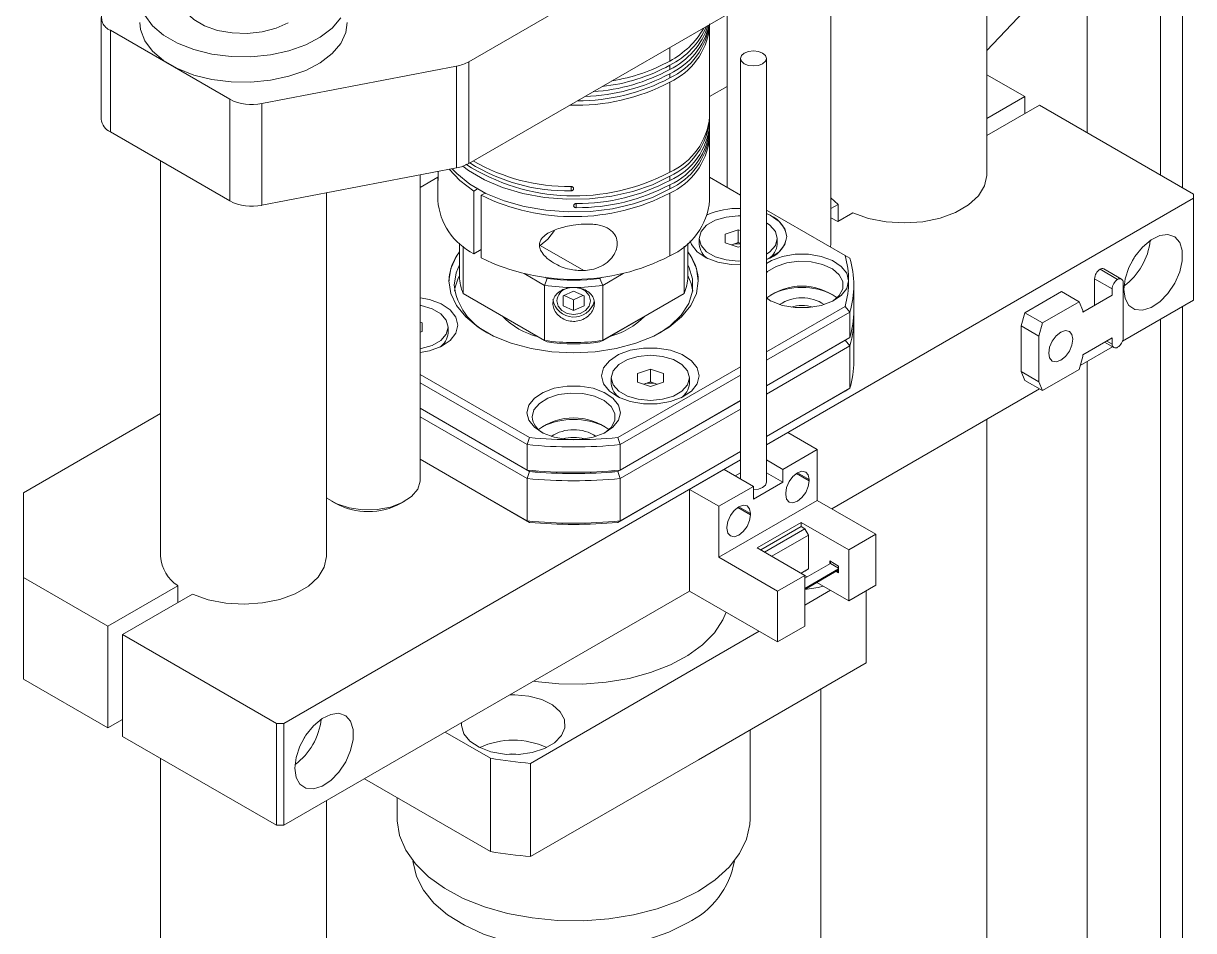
# Model space of a CAD drawing. Header units: millimetres. Extents: x 19 to 1665, y -46 to 1184.
# Drawn here: x 125.8 to 216, y 959.5 to 1029.4 of the extents above; entities that cross this region are included whole.
import ezdxf

# ---------------------------------------------------------------- set-up
doc = ezdxf.new("R2010")
doc.units = ezdxf.units.MM
doc.header["$LTSCALE"] = 4

msp = doc.modelspace()

# ---------------------------------------------------------------- linework, layer by layer
at = {"color": 7, "linetype": 'Continuous', "lineweight": 18}
for p, q in [((215.196, 1016.737), (215.196, 1068.015)), ((213.499, 1017.717), (213.499, 1067.035)), ((198.957, 1048.843), (160.16, 1026.446)), ((200.1, 1017.717), (200.1, 1042.522)), ((198.957, 1041.004), (160.16, 1018.607)), ((207.842, 1020.983), (207.842, 1039.772)), ((188.084, 1012.492), (188.084, 1034.727)), ((200.1, 1027.306), (204.519, 1031.97)), ((131.821, 1029.854), (131.821, 1022.015)), ((180.084, 1030.109), (180.084, 1016.762)), ((141.74, 1023.554), (132.524, 1028.875)), ((132.524, 1028.875), (132.524, 1021.036)), ((178.723, 1029.036), (178.696, 1029.036)), ((178.724, 1029.316), (178.724, 1029.324)), ((178.724, 1022.716), (178.724, 1029.316)), ((175.655, 1026.506), (175.655, 1027.552)), ((159.222, 1026.111), (144.196, 1023.22)), ((159.222, 1018.272), (159.222, 1026.111)), ((160.16, 1026.446), (160.16, 1018.607)), ((175.655, 1025.853), (175.655, 1026.18)), ((181.104, 1026.703), (181.104, 994.292)), ((183.104, 994.041), (183.104, 1026.703)), ((175.655, 1025.2), (175.655, 1025.526)), ((200.1, 1025.452), (203.034, 1023.759)), ((175.655, 1024.873), (175.655, 1017.949)), ((178.724, 1023.767), (180.084, 1024.552)), ((141.74, 1015.715), (141.74, 1023.554)), ((144.196, 1023.22), (144.196, 1015.381)), ((203.034, 1023.759), (200.1, 1022.065)), ((203.034, 1022.452), (203.034, 1023.759)), ((178.724, 1022.227), (178.724, 1022.716)), ((200.1, 1020.759), (204.166, 1023.105)), ((204.166, 1023.105), (216.045, 1016.248)), ((178.724, 1021.574), (178.724, 1021.9)), ((141.74, 1015.715), (132.524, 1021.036)), ((178.696, 1020.478), (178.723, 1020.478)), ((178.724, 1020.758), (178.724, 1021.247)), ((178.724, 1015.76), (178.724, 1020.758)), ((136.389, 1018.805), (136.389, 988.326)), ((159.222, 1018.272), (144.196, 1015.381)), ((156.405, 994.205), (156.405, 1017.73)), ((156.405, 1016.762), (157.784, 1017.558)), ((157.764, 1017.338), (157.764, 1015.76)), ((157.768, 1017.398), (157.793, 1017.646)), ((157.793, 1017.646), (157.805, 1017.722)), ((175.655, 1017.296), (175.655, 1017.622)), ((175.655, 1016.969), (175.655, 1016.642)), ((178.724, 1017.546), (181.104, 1016.173)), ((149.189, 988.326), (149.189, 1016.342)), ((160.834, 1016.642), (160.557, 1016.482)), ((160.557, 1011.648), (160.557, 1016.482)), ((161.421, 1016.328), (161.122, 1016.156)), ((161.122, 1016.156), (161.122, 1011.322)), ((168.044, 1016.831), (168.044, 1016.505)), ((175.655, 1016.316), (175.655, 1011.482)), ((216.045, 1015.921), (216.045, 1016.248)), ((168.444, 1015.525), (168.444, 1015.198)), ((216.045, 1015.921), (183.104, 996.905)), ((188.084, 1015.946), (188.645, 1015.452)), ((188.645, 1015.452), (188.084, 1015.128)), ((188.645, 1015.452), (188.645, 1014.145)), ((216.045, 1008.082), (216.045, 1015.921)), ((183.104, 1015.018), (189.17, 1011.516)), ((188.084, 1014.428), (188.609, 1014.125)), ((188.609, 1014.125), (189.776, 1014.799)), ((179.933, 1013.159), (180.933, 1013.493)), ((180.933, 1013.493), (181.104, 1013.436)), ((180.933, 1013.493), (180.933, 1012.513)), ((159.444, 1012.474), (159.444, 1009.881)), ((177.044, 1009.881), (177.044, 1012.474)), ((177.921, 1012.826), (177.921, 1012.359)), ((179.933, 1012.493), (179.933, 1013.159)), ((180.933, 1012.159), (179.933, 1012.493)), ((180.433, 1012.346), (180.403, 1012.336)), ((180.403, 1012.336), (180.433, 1012.346)), ((180.433, 1012.346), (180.933, 1012.513)), ((180.933, 1012.513), (181.104, 1012.456)), ((183.945, 1012.359), (183.945, 1012.826)), ((159.734, 1012.23), (159.734, 1008.589)), ((161.122, 1011.975), (160.557, 1011.648)), ((165.671, 1012.282), (169.022, 1010.347)), ((176.755, 1012.23), (176.755, 1008.589)), ((181.104, 1012.216), (180.933, 1012.159)), ((189.544, 1011.3), (189.17, 1011.516)), ((166.007, 1009.213), (164.428, 1010.125)), ((166.213, 1009.748), (166.007, 1009.213)), ((166.046, 1009.844), (166.213, 1009.748)), ((170.276, 1009.748), (170.443, 1009.844)), ((170.482, 1009.213), (170.276, 1009.748)), ((172.061, 1010.125), (170.482, 1009.213)), ((209.766, 1008.932), (208.408, 1009.716)), ((208.408, 1009.716), (208.408, 1007.676)), ((210.19, 1009.667), (208.832, 1010.451)), ((210.49, 1009.697), (209.132, 1010.481)), ((166.007, 1009.213), (166.007, 1004.967)), ((168.244, 1008.772), (167.444, 1008.394)), ((168.244, 1008.772), (169.044, 1008.394)), ((170.482, 1009.213), (170.482, 1004.967)), ((189.844, 1007.268), (189.844, 1009.227)), ((203.034, 1007.104), (205.863, 1008.736)), ((207.22, 1007.953), (205.863, 1008.736)), ((209.766, 1008.46), (209.766, 1008.932)), ((210.614, 1009.422), (210.614, 1005.176)), ((159.734, 1008.589), (166.007, 1004.967)), ((159.734, 1008.589), (160.094, 1008.381)), ((160.094, 1008.381), (166.213, 1004.849)), ((167.444, 1007.64), (167.444, 1008.394)), ((167.526, 1008.433), (168.244, 1008.094)), ((168.963, 1008.433), (168.244, 1008.094)), ((168.244, 1008.094), (168.244, 1007.263)), ((169.044, 1007.64), (169.044, 1008.394)), ((170.276, 1004.849), (176.395, 1008.381)), ((170.482, 1004.967), (176.755, 1008.589)), ((176.755, 1008.589), (176.395, 1008.381)), ((204.392, 1006.32), (207.22, 1007.953)), ((207.22, 1007.953), (207.503, 1007.267)), ((209.766, 1008.46), (207.503, 1007.154)), ((216.045, 1008.082), (210.565, 1004.919)), ((168.244, 1007.263), (167.444, 1007.64)), ((168.244, 1007.263), (169.044, 1007.64)), ((189.17, 1007.592), (183.104, 1004.09)), ((189.544, 1007.155), (183.104, 1003.437)), ((189.544, 1007.155), (189.17, 1007.592)), ((189.544, 1005.195), (189.544, 1007.155)), ((203.034, 1007.104), (202.751, 1006.091)), ((204.392, 1006.32), (203.034, 1007.104)), ((207.503, 1007.154), (207.503, 1007.267)), ((215.196, 940.636), (215.196, 1007.592)), ((156.405, 1006.378), (156.556, 1006.328)), ((156.556, 1006.328), (156.556, 1005.661)), ((189.844, 1003.348), (189.844, 1006.615)), ((204.109, 1005.307), (202.751, 1006.091)), ((202.751, 1002.564), (202.751, 1006.091)), ((204.109, 1005.307), (204.392, 1006.32)), ((213.499, 941.615), (213.499, 1006.613)), ((156.556, 1005.661), (156.405, 1005.611)), ((158.568, 1005.528), (158.568, 1005.995)), ((183.104, 1001.477), (189.544, 1005.195)), ((189.544, 1005.195), (189.17, 1004.979)), ((204.109, 1001.78), (204.109, 1005.307)), ((207.503, 1003.852), (209.766, 1005.159)), ((209.766, 1004.686), (209.766, 1005.159)), ((166.007, 1004.967), (166.213, 1004.849)), ((170.482, 1004.967), (170.276, 1004.849)), ((189.17, 1004.979), (183.104, 1001.477)), ((183.104, 1000.824), (189.544, 1004.542)), ((189.544, 1004.542), (189.17, 1004.979)), ((189.544, 1001.276), (189.544, 1004.542)), ((209.788, 1004.47), (207.307, 1003.038)), ((209.181, 1004.821), (209.89, 1004.412)), ((209.357, 1004.922), (209.766, 1004.686)), ((207.503, 1003.739), (207.22, 1002.727)), ((207.503, 1003.739), (207.503, 1003.852)), ((207.842, 947.821), (207.842, 1003.347)), ((181.104, 1002.935), (171.643, 997.474)), ((173.161, 1002.419), (174.161, 1002.752)), ((174.161, 1002.752), (175.161, 1002.419)), ((174.161, 1002.752), (174.161, 1001.772)), ((204.109, 1001.78), (202.751, 1002.564)), ((202.751, 1002.564), (203.034, 1001.878)), ((207.22, 1002.727), (204.392, 1001.094)), ((164.846, 997.474), (156.405, 1002.346)), ((164.654, 996.932), (156.405, 1001.693)), ((171.149, 1002.086), (171.149, 1001.619)), ((181.104, 1002.282), (171.835, 996.932)), ((173.161, 1001.752), (173.161, 1002.419)), ((174.161, 1001.419), (173.161, 1001.752)), ((173.631, 1001.596), (173.661, 1001.606)), ((173.661, 1001.606), (173.632, 1001.595)), ((173.661, 1001.606), (174.161, 1001.772)), ((174.161, 1001.772), (174.661, 1001.606)), ((175.161, 1001.752), (174.161, 1001.419)), ((174.691, 1001.595), (174.661, 1001.606)), ((174.661, 1001.606), (174.691, 1001.596)), ((175.161, 1002.419), (175.161, 1001.752)), ((177.173, 1001.619), (177.173, 1002.086)), ((204.392, 1001.094), (203.034, 1001.878)), ((204.392, 1001.094), (204.109, 1001.78)), ((183.104, 997.558), (189.544, 1001.276)), ((189.17, 1001.06), (183.104, 997.558)), ((204.166, 1001.224), (188.157, 991.983)), ((189.544, 1001.276), (189.17, 1001.06)), ((164.846, 994.861), (156.405, 999.734)), ((156.405, 999.734), (164.654, 994.972)), ((181.104, 1000.322), (171.643, 994.861)), ((171.835, 994.972), (181.104, 1000.323)), ((125.818, 993.225), (136.389, 999.327)), ((156.405, 999.08), (164.654, 994.319)), ((171.835, 994.319), (181.104, 999.669)), ((200.1, 943.314), (200.1, 998.878)), ((164.654, 996.932), (164.846, 997.474)), ((171.835, 996.932), (171.643, 997.474)), ((184.762, 997.862), (183.104, 996.905)), ((187.025, 996.556), (184.762, 997.862)), ((164.654, 994.972), (164.654, 996.932)), ((181.104, 996.403), (171.643, 990.942)), ((171.835, 994.972), (171.835, 996.932)), ((171.835, 991.052), (181.104, 996.403)), ((184.367, 995.021), (187.025, 996.556)), ((187.025, 996.556), (187.025, 992.636)), ((181.104, 995.75), (145.9, 975.427)), ((156.405, 995.814), (164.654, 991.052)), ((164.846, 990.942), (156.405, 995.814)), ((183.104, 995.75), (184.367, 995.021)), ((164.654, 994.972), (164.846, 994.861)), ((164.654, 994.319), (164.846, 994.861)), ((164.654, 991.052), (164.654, 994.319)), ((171.643, 994.861), (171.835, 994.972)), ((171.835, 994.319), (171.643, 994.861)), ((171.835, 991.052), (171.835, 994.319)), ((179.841, 995.021), (177.182, 993.486)), ((179.841, 995.021), (182.104, 993.715)), ((180.69, 994.531), (181.104, 994.77)), ((183.104, 994.77), (184.367, 994.041)), ((184.367, 994.041), (184.367, 995.021)), ((185.417, 994.708), (186.403, 994.139)), ((185.498, 994.759), (186.403, 994.237)), ((177.182, 993.486), (177.182, 985.647)), ((177.182, 993.486), (179.445, 992.18)), ((179.445, 992.18), (182.104, 993.715)), ((182.104, 992.735), (184.367, 994.041)), ((182.104, 993.715), (182.104, 992.735)), ((186.403, 994.139), (186.403, 994.237)), ((125.818, 993.225), (125.818, 986.694)), ((149.576, 992.572), (149.859, 992.409)), ((154.951, 992.409), (155.234, 992.572)), ((179.445, 988.26), (187.025, 992.636)), ((184.593, 993.192), (184.593, 993.094)), ((191.551, 990.024), (187.025, 992.636)), ((179.445, 992.18), (179.445, 988.26)), ((180.891, 992.096), (181.877, 991.526)), ((180.972, 992.147), (181.877, 991.624)), ((181.877, 991.526), (181.877, 991.624)), ((164.654, 991.052), (164.846, 990.942)), ((171.643, 990.942), (171.835, 991.052)), ((185.781, 990.938), (182.387, 988.979)), ((185.781, 990.938), (189.458, 988.816)), ((185.781, 990.612), (185.781, 990.938)), ((180.067, 990.579), (180.067, 990.481)), ((182.67, 988.816), (185.781, 990.612)), ((182.952, 988.652), (186.064, 990.448)), ((186.346, 989.958), (183.518, 988.326)), ((185.781, 990.612), (186.064, 990.448)), ((186.064, 990.448), (186.346, 989.958)), ((186.346, 989.958), (186.346, 987.346)), ((189.458, 988.816), (191.551, 990.024)), ((191.551, 990.024), (191.551, 986.105)), ((186.064, 986.856), (182.387, 988.979)), ((179.445, 988.26), (183.971, 985.648)), ((189.458, 988.816), (189.458, 984.896)), ((185.781, 987.019), (186.346, 987.346)), ((186.064, 987.182), (185.781, 987.019)), ((188.043, 987.77), (186.064, 986.627)), ((186.346, 987.346), (186.064, 987.182)), ((188.666, 987.346), (186.064, 985.844)), ((188.666, 987.28), (186.064, 985.778)), ((188.666, 987.574), (187.987, 987.966)), ((187.987, 987.966), (187.987, 987.738)), ((188.043, 987.934), (188.043, 987.77)), ((188.043, 987.77), (188.666, 987.411)), ((188.468, 987.166), (188.666, 987.052)), ((188.524, 987.199), (188.666, 987.117)), ((188.666, 987.052), (188.666, 987.574)), ((132.323, 982.938), (125.818, 986.694)), ((125.818, 986.694), (125.818, 978.855)), ((183.971, 985.648), (186.064, 986.856)), ((186.064, 986.856), (186.064, 982.937)), ((186.064, 986.856), (186.261, 986.741)), ((186.997, 986.317), (189.458, 984.896)), ((137.733, 986.061), (132.323, 982.938)), ((133.455, 982.285), (138.864, 985.408)), ((137.733, 986.061), (137.733, 984.755)), ((177.182, 985.647), (145.9, 967.588)), ((177.182, 985.647), (183.971, 981.729)), ((183.971, 985.648), (183.971, 981.729)), ((186.064, 984.568), (188.045, 985.712)), ((186.133, 985.783), (186.083, 985.789)), ((189.458, 984.896), (191.551, 986.105)), ((190.801, 985.672), (190.801, 980.117)), ((132.323, 975.099), (132.323, 982.938)), ((183.971, 981.729), (186.064, 982.937)), ((145.334, 975.427), (133.455, 982.285)), ((133.455, 974.446), (133.455, 982.285)), ((164.921, 972.363), (182.558, 982.544)), ((177.861, 972.647), (190.801, 980.117)), ((132.323, 975.099), (125.818, 978.855)), ((187.3, 978.096), (187.3, 943.314)), ((133.455, 975.752), (132.323, 975.099)), ((145.334, 967.588), (145.334, 975.427)), ((145.334, 975.427), (145.9, 975.427)), ((145.9, 975.427), (145.9, 967.588)), ((158.344, 974.772), (161.843, 972.752)), ((181.844, 968.074), (181.844, 974.947)), ((145.334, 967.588), (133.455, 974.446)), ((136.389, 972.753), (136.389, 913.923)), ((161.843, 972.752), (161.843, 965.566)), ((164.921, 965.177), (177.861, 972.647)), ((164.921, 965.177), (164.921, 972.363)), ((152.12, 971.179), (161.843, 965.566)), ((149.189, 913.923), (149.189, 969.487)), ((154.644, 969.722), (154.644, 968.074)), ((145.9, 967.588), (145.334, 967.588))]:
    msp.add_line(p, q, dxfattribs=at)
at = {"color": 7, "linetype": 'Continuous', "lineweight": 18, "flags": 128}
for points in [[(146.239, 1029.448), (145.313, 1029.029), (144.24, 1028.75), (143.083, 1028.628), (141.909, 1028.669), (140.786, 1028.871), (139.779, 1029.222), (138.947, 1029.702), (138.339, 1030.284), (137.989, 1030.932), (137.909, 1031.44)], [(135.169, 1030.034), (135.767, 1029.226), (136.62, 1028.499), (137.695, 1027.879), (138.955, 1027.386), (140.353, 1027.041), (141.839, 1026.854), (143.359, 1026.833), (144.859, 1026.979), (146.284, 1027.286), (147.583, 1027.743), (148.708, 1028.333), (149.62, 1029.036), (150.284, 1029.826)], [(134.789, 1029.48), (134.845, 1028.932), (135.169, 1028.074), (135.767, 1027.267), (136.62, 1026.54), (137.695, 1025.919), (138.955, 1025.427), (140.353, 1025.081), (141.839, 1024.894), (143.359, 1024.874), (144.859, 1025.019), (146.284, 1025.326), (147.583, 1025.783), (148.708, 1026.374), (149.62, 1027.076), (150.284, 1027.866), (150.678, 1028.714), (150.789, 1029.48)], [(181.397, 1026.295), (181.721, 1026.169), (182.104, 1026.125), (182.486, 1026.169), (182.811, 1026.295), (183.028, 1026.482), (183.104, 1026.703), (183.028, 1026.924), (182.811, 1027.111), (182.486, 1027.236), (182.104, 1027.28), (181.721, 1027.236), (181.397, 1027.111), (181.18, 1026.924), (181.104, 1026.703), (181.18, 1026.482), (181.397, 1026.295)], [(160.557, 1016.482), (159.461, 1017.294), (158.648, 1018.162)], [(158.878, 1018.206), (159.242, 1017.823), (160.247, 1017.01), (161.471, 1016.304), (162.88, 1015.723), (164.435, 1015.284), (166.094, 1014.999), (167.811, 1014.876), (169.541, 1014.917), (171.235, 1015.122), (172.847, 1015.485), (174.334, 1015.997), (175.655, 1016.642)], [(175.655, 1017.622), (174.321, 1016.971), (172.817, 1016.457), (171.187, 1016.094), (169.475, 1015.892), (167.728, 1015.858), (165.996, 1015.991), (164.327, 1016.289), (162.766, 1016.743), (161.358, 1017.34), (160.141, 1018.064), (159.698, 1018.399)], [(189.776, 1014.799), (190.988, 1014.371), (192.333, 1014.108), (193.746, 1014.023), (195.156, 1014.119), (196.495, 1014.393), (197.696, 1014.831), (198.7, 1015.411), (199.458, 1016.104), (199.933, 1016.877), (200.1, 1017.691), (200.1, 1017.717)], [(181.104, 1014.562), (180.933, 1014.565), (180.002, 1014.48), (179.162, 1014.233), (178.496, 1013.848), (178.068, 1013.363), (177.921, 1012.826)], [(183.104, 1011.197), (183.395, 1011.329), (184.096, 1011.796), (184.54, 1012.358), (184.693, 1012.97), (184.54, 1013.581), (184.096, 1014.143), (183.395, 1014.61), (183.104, 1014.742)], [(165.671, 1012.282), (166.266, 1012.762), (166.765, 1013.433)], [(183.104, 1011.621), (183.37, 1011.804), (183.797, 1012.289), (183.945, 1012.826), (183.797, 1013.363), (183.37, 1013.848), (183.104, 1014.031)], [(181.104, 1010.801), (180.398, 1010.821), (179.371, 1010.995), (178.471, 1011.329), (177.77, 1011.796), (177.325, 1012.358), (177.218, 1012.635)], [(177.218, 1012.635), (177.325, 1012.358), (177.77, 1011.796), (178.471, 1011.329), (179.371, 1010.995), (180.398, 1010.821), (181.104, 1010.801)], [(177.921, 1012.826), (178.068, 1012.289), (178.496, 1011.804), (179.162, 1011.419), (180.002, 1011.172), (180.933, 1011.087), (181.104, 1011.09)], [(188.044, 1012.166), (188.081, 1012.413), (188.084, 1012.492)], [(210.671, 1008.899), (210.771, 1008.187), (211.064, 1007.654), (211.523, 1007.348), (212.107, 1007.296), (212.765, 1007.502), (213.437, 1007.949), (214.065, 1008.596), (214.592, 1009.386), (214.972, 1010.249), (215.171, 1011.108), (215.171, 1011.887), (214.972, 1012.516), (214.592, 1012.94), (214.065, 1013.122), (213.437, 1013.044), (212.765, 1012.714), (212.107, 1012.161), (211.523, 1011.434), (211.064, 1010.598), (210.771, 1009.727), (210.671, 1008.899)], [(177.856, 1009.554), (177.71, 1008.591), (177.277, 1007.656), (176.569, 1006.78), (175.608, 1005.987), (174.423, 1005.303), (173.05, 1004.749), (171.532, 1004.34), (169.914, 1004.089), (168.244, 1004.005), (166.575, 1004.089), (164.957, 1004.34), (163.438, 1004.749), (162.066, 1005.303), (160.881, 1005.987), (159.92, 1006.78), (159.212, 1007.656), (158.779, 1008.591), (158.632, 1009.554), (158.779, 1010.518), (159.212, 1011.452), (159.444, 1011.786)], [(158.632, 1009.554), (158.779, 1008.591), (159.212, 1007.656), (159.92, 1006.78), (160.881, 1005.987), (162.066, 1005.303), (163.438, 1004.749), (164.957, 1004.34), (166.575, 1004.089), (168.244, 1004.005), (169.914, 1004.089), (171.532, 1004.34), (173.05, 1004.749), (174.423, 1005.303), (175.608, 1005.987), (176.569, 1006.78), (177.277, 1007.656), (177.71, 1008.591), (177.856, 1009.554), (177.71, 1010.518), (177.277, 1011.452), (177.044, 1011.786)], [(183.104, 1010.901), (183.488, 1011.124), (184.349, 1011.444), (185.332, 1011.611), (186.357, 1011.611), (187.34, 1011.444), (188.201, 1011.124), (188.872, 1010.677), (189.298, 1010.139), (189.444, 1009.554)], [(183.104, 1008.207), (183.487, 1007.983), (184.349, 1007.664), (185.332, 1007.497), (186.357, 1007.497), (187.34, 1007.664), (188.202, 1007.983), (188.873, 1008.431), (189.299, 1008.969), (189.444, 1009.554), (189.299, 1010.14), (188.873, 1010.678), (188.202, 1011.125), (187.34, 1011.445), (186.357, 1011.611), (185.332, 1011.611), (184.349, 1011.445), (183.487, 1011.125), (183.104, 1010.902)], [(159.444, 1010.8), (159.181, 1010.177), (159.032, 1009.227)], [(174.861, 1005.527), (175.697, 1006.102), (176.544, 1006.92), (177.125, 1007.813), (177.419, 1008.751), (177.419, 1009.704), (177.125, 1010.642), (177.044, 1010.8)], [(183.104, 1010.181), (183.201, 1010.268), (183.849, 1010.672), (184.675, 1010.947), (185.605, 1011.07), (186.557, 1011.028), (187.444, 1010.827), (188.19, 1010.484), (188.728, 1010.029), (189.009, 1009.503), (189.009, 1008.952), (188.728, 1008.426), (188.245, 1008.006)], [(211.224, 1010.931), (211.345, 1011.123), (211.451, 1011.323)], [(177.423, 1008.774), (177.297, 1009.359), (177.044, 1009.96)], [(168.659, 1009.013), (168.737, 1008.989), (169.155, 1008.761), (169.434, 1008.42), (169.532, 1008.017), (169.434, 1007.615), (169.155, 1007.274), (168.737, 1007.046), (168.244, 1006.966), (167.752, 1007.046), (167.334, 1007.274), (167.055, 1007.615), (166.956, 1008.017), (166.956, 1008.017)], [(189.444, 1009.554), (189.298, 1008.969), (188.872, 1008.431), (188.201, 1007.984), (187.34, 1007.664), (186.357, 1007.497), (185.332, 1007.497), (184.349, 1007.664), (183.488, 1007.984), (183.095, 1008.213)], [(156.405, 1008.253), (157.118, 1008.113), (158.018, 1007.779), (158.719, 1007.312), (159.164, 1006.75), (159.316, 1006.138)], [(156.405, 1004.024), (157.118, 1004.164), (158.018, 1004.498), (158.719, 1004.965), (159.164, 1005.527), (159.316, 1006.138), (159.164, 1006.75), (158.719, 1007.312), (158.018, 1007.779), (157.118, 1008.113), (156.405, 1008.253)], [(183.448, 1008.003), (183.201, 1008.187), (183.132, 1008.248)], [(156.405, 1004.326), (156.487, 1004.341), (157.327, 1004.588), (157.993, 1004.973), (158.421, 1005.457), (158.568, 1005.995), (158.421, 1006.532), (157.993, 1007.017), (157.327, 1007.401), (156.487, 1007.648), (156.405, 1007.663)], [(159.316, 1006.138), (159.164, 1005.527), (158.719, 1004.965), (158.018, 1004.498), (157.118, 1004.164), (156.405, 1004.024)], [(205.806, 1003.445), (206.163, 1003.734), (206.466, 1004.142), (206.668, 1004.609), (206.739, 1005.062), (206.668, 1005.434), (206.466, 1005.666), (206.163, 1005.725), (205.806, 1005.601), (205.449, 1005.313), (205.146, 1004.904), (204.944, 1004.438), (204.873, 1003.984), (204.944, 1003.613), (205.146, 1003.38), (205.449, 1003.321), (205.806, 1003.445)], [(177.921, 1002.229), (177.769, 1001.618), (177.324, 1001.056), (176.623, 1000.589), (175.723, 1000.255), (174.696, 1000.081), (173.626, 1000.081), (172.599, 1000.255), (171.699, 1000.589), (170.998, 1001.056), (170.553, 1001.618), (170.401, 1002.229), (170.553, 1002.841), (170.998, 1003.403), (171.699, 1003.87), (172.599, 1004.204), (173.626, 1004.378), (174.696, 1004.378), (175.723, 1004.204), (176.623, 1003.87), (177.324, 1003.403), (177.769, 1002.841), (177.921, 1002.229)], [(170.401, 1002.229), (170.553, 1001.618), (170.998, 1001.056), (171.699, 1000.589), (172.599, 1000.255), (173.626, 1000.081), (174.696, 1000.081), (175.723, 1000.255), (176.623, 1000.589), (177.324, 1001.056), (177.769, 1001.618), (177.921, 1002.229), (177.769, 1002.841), (177.324, 1003.403), (176.623, 1003.87), (175.723, 1004.204), (174.696, 1004.378), (173.626, 1004.378), (172.599, 1004.204), (171.699, 1003.87), (170.998, 1003.403), (170.553, 1002.841), (170.401, 1002.229)], [(171.149, 1002.086), (171.297, 1001.548), (171.724, 1001.064), (172.391, 1000.679), (173.23, 1000.432), (174.161, 1000.347), (175.092, 1000.432), (175.932, 1000.679), (176.598, 1001.064), (177.026, 1001.548), (177.173, 1002.086), (177.026, 1002.623), (176.598, 1003.108), (175.932, 1003.492), (175.092, 1003.739), (174.161, 1003.824), (173.23, 1003.739), (172.391, 1003.492), (171.724, 1003.108), (171.297, 1002.623), (171.149, 1002.086)], [(164.644, 999.394), (164.79, 998.808), (165.216, 998.27), (165.887, 997.823), (166.749, 997.503), (167.732, 997.337), (168.757, 997.337), (169.74, 997.503), (170.602, 997.823), (171.273, 998.27), (171.699, 998.808), (171.844, 999.394), (171.699, 999.979), (171.273, 1000.517), (170.602, 1000.964), (169.74, 1001.284), (168.757, 1001.451), (167.732, 1001.451), (166.749, 1001.284), (165.887, 1000.964), (165.216, 1000.517), (164.79, 999.979), (164.644, 999.394)], [(171.844, 999.394), (171.698, 998.808), (171.272, 998.27), (170.601, 997.824), (169.74, 997.504), (168.757, 997.337), (167.732, 997.337), (166.749, 997.504), (165.888, 997.824), (165.217, 998.27), (164.791, 998.808), (164.645, 999.394), (164.791, 999.979), (165.217, 1000.517), (165.888, 1000.964), (166.749, 1001.284), (167.732, 1001.45), (168.757, 1001.45), (169.74, 1001.284), (170.601, 1000.964), (171.272, 1000.517), (171.698, 999.979), (171.844, 999.394)], [(165.044, 999.067), (165.187, 999.612), (165.601, 1000.108), (166.249, 1000.512), (167.075, 1000.787), (168.005, 1000.909), (168.957, 1000.868), (169.844, 1000.667), (170.59, 1000.324), (171.128, 999.869), (171.409, 999.343), (171.409, 998.792), (171.128, 998.266), (170.645, 997.846)], [(186.403, 994.237), (186.334, 994.597), (186.138, 994.823), (185.844, 994.88), (185.498, 994.76), (185.152, 994.48), (184.858, 994.084), (184.662, 993.632), (184.593, 993.192)], [(149.189, 992.832), (149.218, 992.809), (149.988, 992.365), (150.938, 992.056), (151.996, 991.908), (153.085, 991.929), (154.123, 992.119), (155.034, 992.464), (155.75, 992.938), (156.218, 993.506), (156.403, 994.126), (156.405, 994.205)], [(182.104, 993.464), (182.486, 993.508), (182.811, 993.633), (183.028, 993.82), (183.104, 994.041)], [(184.593, 993.094), (184.662, 992.734), (184.858, 992.508), (185.152, 992.451), (185.498, 992.571), (185.844, 992.851), (186.138, 993.247), (186.334, 993.699), (186.403, 994.139)], [(181.877, 991.624), (181.809, 991.985), (181.612, 992.21), (181.319, 992.267), (180.972, 992.147), (180.626, 991.868), (180.332, 991.471), (180.136, 991.019), (180.067, 990.579)], [(180.067, 990.481), (180.136, 990.121), (180.332, 989.895), (180.626, 989.838), (180.972, 989.959), (181.319, 990.238), (181.612, 990.634), (181.809, 991.087), (181.877, 991.526)], [(138.864, 985.408), (140.076, 984.98), (141.421, 984.717), (142.834, 984.632), (144.244, 984.729), (145.583, 985.003), (146.784, 985.44), (147.788, 986.02), (148.546, 986.713), (149.021, 987.486), (149.188, 988.3), (149.189, 988.326)], [(186.064, 985.778), (187.099, 985.926), (187.493, 986.03)], [(165.136, 978.693), (165.287, 978.671), (167.097, 978.489), (168.934, 978.468), (170.754, 978.61), (172.516, 978.911), (174.178, 979.363), (175.701, 979.957), (177.049, 980.677), (178.19, 981.508), (179.098, 982.43), (179.752, 983.421), (180.008, 984.016)], [(159.594, 975.494), (159.588, 975.269), (159.773, 974.649), (160.241, 974.081), (160.957, 973.607), (161.868, 973.262), (162.906, 973.072), (163.995, 973.05), (165.053, 973.199), (166.003, 973.507), (166.773, 973.952), (167.307, 974.5), (167.565, 975.111), (167.528, 975.74), (167.198, 976.339), (166.601, 976.865), (165.78, 977.278), (164.796, 977.548), (163.722, 977.655), (163.332, 977.652)], [(146.748, 971.998), (146.849, 971.285), (147.142, 970.753), (147.6, 970.447), (148.185, 970.394), (148.842, 970.601), (149.515, 971.047), (150.143, 971.694), (150.67, 972.484), (151.05, 973.347), (151.249, 974.206), (151.249, 974.985), (151.05, 975.614), (150.67, 976.039), (150.143, 976.22), (149.515, 976.142), (148.842, 975.812), (148.185, 975.259), (147.6, 974.532), (147.142, 973.697), (146.849, 972.826), (146.748, 971.998)], [(147.302, 974.029), (147.422, 974.221), (147.528, 974.422)], [(164.088, 973.056), (163.484, 973.089), (163.084, 973.056)], [(177.861, 962.522), (176.358, 961.773), (174.683, 961.158), (172.87, 960.691), (170.959, 960.381), (168.989, 960.234), (167.004, 960.255), (165.045, 960.443), (163.155, 960.793), (161.373, 961.299), (159.737, 961.948), (158.283, 962.729), (157.041, 963.623), (156.038, 964.612), (155.295, 965.675), (154.828, 966.789), (154.647, 967.93), (154.644, 968.074)], [(181.844, 968.074), (181.824, 967.644), (181.571, 966.507), (181.034, 965.404), (180.224, 964.357), (179.159, 963.39), (177.861, 962.522)], [(177.013, 960.073), (175.571, 959.359), (173.958, 958.781), (172.212, 958.352), (170.372, 958.082), (168.482, 957.977), (166.587, 958.04), (164.73, 958.269), (162.956, 958.66), (161.306, 959.201), (159.819, 959.882), (158.529, 960.686), (157.466, 961.595), (156.657, 962.586), (156.119, 963.637), (155.865, 964.723), (155.855, 964.835)]]:
    msp.add_lwpolyline(points, dxfattribs=at)
at = {"color": 7, "linetype": 'Continuous', "lineweight": 18}
for centre, radius, start, end in [((132.88, 1029.848), 1.036, 154.57181, 249.91006), ((173.428, 1030.052), 5.339, 294.64731, 352.57522), ((173.305, 1030.521), 5.52, 295.20213, 347.25756), ((173.084, 1031.076), 5.821, 296.20469, 341.83578), ((172.957, 1031.564), 6.023, 296.61442, 336.78204), ((173.428, 1029.726), 5.339, 294.64731, 352.57522), ((172.575, 1032.323), 6.582, 297.89993, 330.03521), ((158.685, 1029.098), 3.035, 280.18975, 299.08137), ((168.883, 1038.621), 14.165, 276.31214, 298.55962), ((169.12, 1038.315), 13.496, 278.86026, 298.96105), ((168.537, 1038.627), 15.197, 269.91376, 297.92852), ((168.652, 1038.594), 14.826, 271.78114, 298.18827), ((168.847, 1038.317), 14.202, 273.64854, 298.64217), ((168.482, 1038.445), 15.35, 268.00919, 297.85695), ((143.441, 1026.857), 3.715, 242.75275, 281.72642), ((133.017, 1022.132), 1.202, 185.55544, 245.7647), ((173.575, 1022.681), 5.17, 293.7253, 354.95456), ((173.493, 1022.393), 5.238, 294.37632, 356.39111), ((173.567, 1022.034), 5.178, 293.78102, 354.89884), ((173.608, 1021.661), 5.119, 293.57291, 357.19451), ((173.428, 1021.495), 5.339, 294.64731, 352.57522), ((173.428, 1021.168), 5.339, 294.64731, 352.57522), ((167.871, 1031.592), 14.762, 240.17654, 270.67176), ((158.685, 1021.259), 3.035, 280.18975, 299.08137), ((168.303, 1031.714), 15.606, 237.5288, 298.10745), ((167.701, 1030.531), 14.03, 237.85593, 271.40324), ((168.576, 1030.554), 15.029, 269.49821, 298.09926), ((168.576, 1030.227), 15.029, 269.49821, 298.09926), ((168.23, 1030.639), 16.133, 243.86099, 297.40187), ((143.441, 1019.018), 3.715, 242.75275, 281.72642), ((162.834, 1016.199), 5.089, 184.94842, 243.4106), ((173.592, 1016.202), 5.152, 293.60842, 355.07144), ((180.885, 1009.371), 5.771, 87.8289, 113.916), ((182.461, 1012.567), 2.267, 10.21781, 73.54227), ((179.387, 1012.507), 1.474, 185.77639, 236.21466), ((180.932, 1010.782), 1.642, 84.00552, 107.71019), ((182.461, 1013.372), 2.267, 286.45773, 349.78219), ((182.478, 1012.507), 1.474, 303.78534, 354.22361), ((207.787, 1013.177), 4.935, 305.94707, 354.0583), ((162.389, 1009.451), 3.757, 141.58419, 178.43536), ((168.23, 1025.792), 16.122, 243.84003, 297.42283), ((174.1, 1009.451), 3.757, 1.56464, 38.41581), ((182.273, 1009.554), 7.171, 344.12167, 15.87833), ((182.529, 1009.227), 7.315, 343.53767, 16.46233), ((162.438, 1008.351), 3.398, 151.74678, 172.85202), ((162.549, 1009.898), 3.105, 180.31177, 204.92484), ((168.244, 1023.987), 14.383, 261.87913, 278.12087), ((173.94, 1009.898), 3.105, 335.07516, 359.68823), ((209.329, 1009.674), 0.922, 122.60548, 177.39452), ((209.008, 1010.206), 0.302, 65.69288, 125.61758), ((210.687, 1008.89), 0.922, 122.60548, 177.39452), ((210.356, 1009.464), 0.262, 350.78596, 129.20329), ((163.804, 1009.814), 4.807, 187.00869, 243.0831), ((168.235, 1023.993), 14.946, 261.42938, 270.03739), ((168.023, 1007.953), 1.068, 106.73295, 176.54974), ((168.254, 1023.993), 14.946, 269.96261, 278.57062), ((185.844, 1004.658), 4.499, 52.91839, 127.08161), ((185.844, 1003.55), 5.493, 64.13473, 115.86527), ((168.256, 1008.402), 1.636, 189.87618, 344.7671), ((185.844, 1005.107), 3.139, 56.67224, 123.32776), ((185.844, 1004.709), 2.947, 73.42323, 106.57677), ((182.467, 1007.279), 7.378, 343.58935, 359.9111), ((182.51, 1006.619), 7.334, 343.54918, 2.52081), ((166.839, 1010.713), 5.622, 223.52039, 256.48499), ((169.496, 1010.979), 5.918, 284.35961, 315.63501), ((157.102, 1005.676), 1.474, 303.78534, 354.22361), ((209.693, 1005.218), 0.922, 302.60548, 357.39452), ((168.244, 1019.849), 15.049, 261.45098, 278.54902), ((168.244, 1019.088), 14.383, 261.87913, 278.12087), ((210.024, 1004.644), 0.262, 170.78596, 309.20329), ((182.467, 1003.36), 7.378, 343.58935, 359.9111), ((172.615, 1001.767), 1.474, 185.77639, 236.21466), ((174.161, 1000.041), 1.642, 72.27565, 107.72435), ((175.707, 1001.767), 1.474, 303.78534, 354.22361), ((166.625, 999.231), 1.589, 185.90396, 239.97309), ((168.244, 994.498), 4.499, 52.91839, 127.08161), ((168.244, 993.393), 5.49, 64.11868, 115.88132), ((168.244, 994.947), 3.139, 56.67224, 123.32776), ((168.244, 1033.854), 36.539, 264.66289, 275.33711), ((168.244, 994.548), 2.947, 73.42323, 106.57677), ((168.244, 1033.972), 37.214, 264.46303, 275.53697), ((168.244, 1032.012), 37.214, 264.46303, 275.53697), ((168.244, 1031.359), 37.214, 264.46303, 275.53697), ((168.244, 1031.241), 36.539, 264.66289, 275.33711), ((168.239, 1031.143), 36.44, 264.6576, 270.00914), ((168.25, 1031.143), 36.44, 269.99086, 275.3424), ((152.405, 997.164), 5.394, 241.83624, 298.16376), ((168.244, 1028.093), 37.214, 264.46303, 275.53697), ((168.244, 1027.322), 36.539, 264.66289, 275.33711), ((139.29, 988.517), 2.908, 183.75067, 237.61935), ((143.864, 976.275), 4.935, 305.94707, 354.0583), ((163.586, 967.971), 6.178, 65.29715, 114.70285), ((168.099, 1009.898), 37.669, 260.43996, 265.16042), ((168.099, 1002.712), 37.669, 260.43996, 265.16042), ((174.247, 965.933), 6.481, 295.26512, 350.24603)]:
    msp.add_arc(centre, radius, start, end, dxfattribs=at)
for points, knots in [([(178.724, 1029.314), (178.724, 1029.307), (178.724, 1029.284), (178.724, 1029.231), (178.724, 1029.163), (178.724, 1029.099), (178.723, 1029.058), (178.723, 1029.04), (178.723, 1029.036)], [0, 0, 0, 0, 0.076456, 0.290541, 0.504625, 0.718702, 0.932765, 1, 1, 1, 1]), ([(178.723, 1020.805), (178.723, 1020.816), (178.724, 1020.838), (178.724, 1020.845), (178.724, 1020.83), (178.724, 1020.793), (178.724, 1020.739), (178.724, 1020.674), (178.724, 1020.606), (178.724, 1020.542), (178.723, 1020.5), (178.723, 1020.483), (178.723, 1020.478)], [0, 0, 0, 0, 0.107367, 0.214734, 0.322092, 0.429454, 0.536821, 0.64419, 0.751558, 0.858922, 0.96628, 1, 1, 1, 1]), ([(157.798, 1017.998), (157.799, 1017.951), (157.805, 1017.815), (157.807, 1017.613), (157.802, 1017.411), (157.787, 1017.271), (157.767, 1017.224), (157.768, 1017.302), (157.769, 1017.338)], [0, 0, 0, 0, 0.076208, 0.218492, 0.360858, 0.539047, 0.792854, 1, 1, 1, 1]), ([(168.044, 1016.831), (168.067, 1016.829), (168.112, 1016.825), (168.172, 1016.797), (168.217, 1016.755), (168.243, 1016.703), (168.247, 1016.648), (168.228, 1016.594), (168.188, 1016.548), (168.132, 1016.517), (168.081, 1016.505), (168.052, 1016.505), (168.044, 1016.505)], [0, 0, 0, 0, 0.1073669, 0.2147344, 0.3220917, 0.4294536, 0.536821, 0.6441895, 0.7515578, 0.8589223, 0.9662799, 1, 1, 1, 1]), ([(168.444, 1015.198), (168.422, 1015.2), (168.377, 1015.203), (168.317, 1015.231), (168.272, 1015.272), (168.246, 1015.324), (168.242, 1015.38), (168.261, 1015.433), (168.301, 1015.479), (168.357, 1015.511), (168.408, 1015.523), (168.437, 1015.524), (168.444, 1015.525)], [0, 0, 0, 0, 0.107367, 0.214734, 0.322092, 0.429454, 0.536821, 0.64419, 0.751558, 0.858922, 0.96628, 1, 1, 1, 1]), ([(169.022, 1010.347), (168.651, 1010.363), (167.835, 1010.4), (166.82, 1010.826), (166.101, 1011.352), (165.738, 1011.797), (165.587, 1012.189), (165.605, 1012.524), (165.784, 1012.866), (166.243, 1013.258), (167.08, 1013.615), (168.08, 1013.864), (168.751, 1013.918), (169.022, 1013.94)], [0, 0, 0, 0, 0.125863, 0.276962, 0.36937, 0.43454, 0.481541, 0.528805, 0.571737, 0.64523, 0.771918, 0.907902, 1, 1, 1, 1]), ([(169.022, 1013.94), (169.395, 1013.937), (170.044, 1013.933), (170.856, 1013.672), (171.377, 1013.264), (171.622, 1012.725), (171.613, 1012.148), (171.388, 1011.58), (170.967, 1011.065), (170.362, 1010.649), (169.686, 1010.407), (169.22, 1010.365), (169.022, 1010.347)], [0, 0, 0, 0, 0.146116, 0.254189, 0.362805, 0.458703, 0.547345, 0.634157, 0.722643, 0.816699, 0.92196, 1, 1, 1, 1]), ([(168.244, 1009.047), (168.423, 1009.034), (168.779, 1009.01), (169.255, 1008.815), (169.62, 1008.517), (169.833, 1008.126), (169.865, 1007.685), (169.718, 1007.244), (169.41, 1006.852), (168.969, 1006.562), (168.554, 1006.447), (168.132, 1006.424), (167.709, 1006.489), (167.234, 1006.727), (166.869, 1007.087), (166.656, 1007.521), (166.624, 1007.969), (166.771, 1008.379), (167.079, 1008.714), (167.52, 1008.947), (167.935, 1009.038), (168.18, 1009.045), (168.244, 1009.047)], [0, 0, 0, 0, 0.053086, 0.106152, 0.159753, 0.213743, 0.26714, 0.319883, 0.372932, 0.426763, 0.480647, 0.5, 0.553086, 0.606152, 0.659753, 0.713743, 0.76714, 0.819883, 0.872932, 0.926763, 0.980647, 1, 1, 1, 1])]:
    msp.add_open_spline(points, degree=3, knots=knots, dxfattribs=at)

doc.saveas('drawing.dxf')
